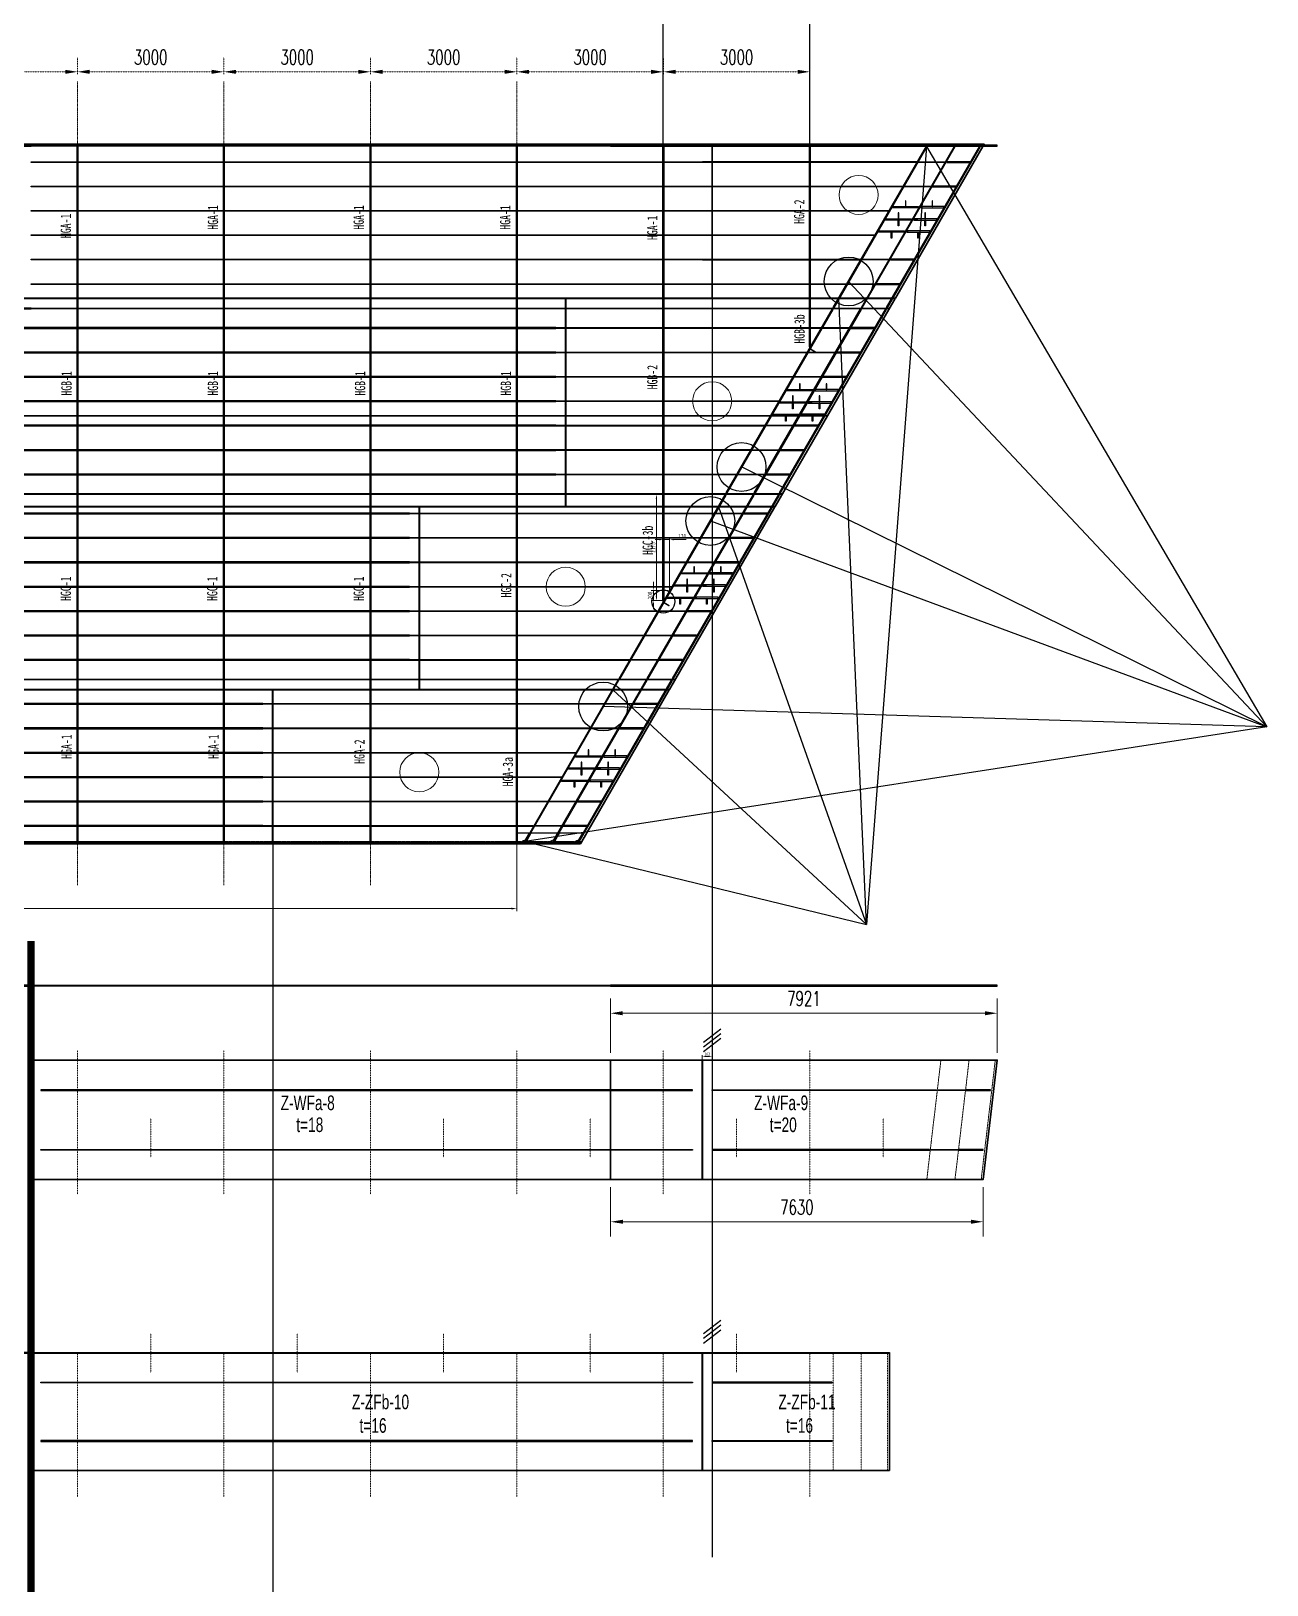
# Model space of a CAD drawing. Extents: x -158665 to 747974, y -1078007 to -307893.
# Drawn here: x 221433 to 246745, y -522337 to -490509 of the extents above; entities that cross this region are included whole.
import ezdxf
from ezdxf.enums import TextEntityAlignment as Align

# ---------------------------------------------------------------- set-up
doc = ezdxf.new("R2010")
doc.units = 0
doc.header["$LTSCALE"] = 0.02
doc.header["$MEASUREMENT"] = 0
doc.header["$PDMODE"] = 35
doc.header["$PDSIZE"] = 150
doc.linetypes.add('CENTER', pattern=[2, 1.25, -0.25, 0.25, -0.25])
doc.linetypes.add('PHANTOM', pattern=[63.5, 31.75, -6.35, 6.35, -6.35, 6.35, -6.35])
doc.layers.get('0').update_dxf_attribs({"linetype": 'CONTINUOUS'})
doc.layers.get('Defpoints').update_dxf_attribs({"linetype": 'CONTINUOUS'})
for name, color, linetype in [('1', 1, 'CONTINUOUS'), ('A3', 7, 'CONTINUOUS'), ('fuban', 1, 'CONTINUOUS'), ('ZG', 7, 'CONTINUOUS'), ('二次预拼节段线', 7, 'CONTINUOUS'), ('横隔板', 7, 'CONTINUOUS'), ('横隔板开孔', 7, 'CONTINUOUS'), ('腹板', 7, 'CONTINUOUS'), ('腹板划分线', 7, 'CONTINUOUS')]:
    doc.layers.add(name, color=color, linetype=linetype)
for name, color, linetype, lineweight in [('1图框轮廓', 7, 'CONTINUOUS', 35), ('2细线层', 41, 'CONTINUOUS', 15), ('3中心线层', 1, 'CENTER', 13)]:
    doc.layers.add(name, color=color, linetype=linetype, lineweight=lineweight)
doc.styles.add('BRG', font='fsdb_e.shx', dxfattribs={"width": 0.7, "bigfont": 'hztxt.shx'})
doc.styles.add('HC_GBDIM', font='romans', dxfattribs={"width": 0.667, "bigfont": 'gbcbig'})
doc.styles.add('仿宋', font='仿宋_GB2312_1.ttf', dxfattribs={"width": 0.7})
doc.dimstyles.new('HC_GBDIM-100', dxfattribs={"dimscale": 100, "dimtxt": 3, "dimasz": 2.5, "dimexe": 3, "dimexo": 1.5, "dimgap": 1.5, "dimtad": 1, "dimdec": 0, "dimzin": 0, "dimdsep": 46, "dimtxsty": 'HC_GBDIM', "dimcen": 2.5, "dimclrd": 130, "dimclre": 130, "dimclrt": 3, "dimadec": 0, "dimazin": 0, "dimtfac": 0.714286, "dimtdec": 0, "dimtmove": 0, "dimatfit": 3, "dimfxl": 1, "dimtzin": 0, "dimlwd": -1, "dimlwe": -1, "dimarcsym": 0})
doc.dimstyles.new('标准标注样式-45', dxfattribs={"dimscale": 45, "dimtxt": 2.7, "dimasz": 2.5, "dimexe": 1.25, "dimexo": 0.625, "dimtad": 1, "dimdec": 0, "dimdsep": 46, "dimtxsty": '仿宋', "dimcen": 2.5, "dimclrd": 3, "dimclre": 3, "dimclrt": 4, "dimazin": 0, "dimtfac": 1, "dimtdec": 0, "dimtmove": 0, "dimatfit": 3, "dimfxl": 1.25, "dimlwd": 13, "dimlwe": 13, "dimarcsym": 0})
doc.dimstyles.new('样式-25', dxfattribs={"dimscale": 25, "dimtxt": 2.7, "dimasz": 2.5, "dimexe": 1.25, "dimexo": 0.625, "dimtad": 1, "dimdec": 0, "dimdsep": 46, "dimtxsty": '仿宋', "dimcen": 2.5, "dimclrd": 3, "dimclre": 3, "dimclrt": 4, "dimazin": 0, "dimtfac": 1, "dimtdec": 0, "dimtmove": 0, "dimatfit": 3, "dimfxl": 1.25, "dimlwd": 13, "dimlwe": 13, "dimarcsym": 0})
doc.dimstyles.new('样式-35', dxfattribs={"dimscale": 35, "dimtxt": 2.7, "dimasz": 2.5, "dimexe": 1.25, "dimexo": 0.625, "dimtad": 1, "dimdec": 0, "dimdsep": 46, "dimtxsty": '仿宋', "dimcen": 2.5, "dimclrd": 3, "dimclre": 3, "dimclrt": 4, "dimazin": 0, "dimtfac": 1, "dimtdec": 0, "dimtmove": 0, "dimatfit": 3, "dimfxl": 1.25, "dimlwd": 13, "dimlwe": 13, "dimarcsym": 0})

# ---------------------------------------------------------------- blocks, each defined once
blk = doc.blocks.new('*D169')
at = {"layer": '3中心线层', "color": 130, "linetype": 'CENTER'}
for p, q in [((219383, -491389), (219383, -491043)), ((222383, -491389), (222383, -491043)), ((219633, -491343), (222133, -491343))]:
    blk.add_line(p, q, dxfattribs=at)
for points in [[(219633, -491302), (219633, -491385), (219383, -491343)], [(222133, -491302), (222133, -491385), (222383, -491343)]]:
    blk.add_solid(points, dxfattribs=at)
at = {"layer": 'Defpoints', "color": 0, "linetype": 'CENTER'}
for p in [(222383, -491343), (219383, -491539), (222383, -491539)]:
    blk.add_point(p, dxfattribs=at)
at = {"layer": '3中心线层', "color": 3, "linetype": 'CENTER', "insert": (220883, -491043), "char_height": 300, "attachment_point": 5, "style": 'HC_GBDIM'}
blk.add_mtext('3000', dxfattribs=at)
blk = doc.blocks.new('*D170')
at = {"layer": '3中心线层', "color": 130, "linetype": 'CENTER'}
for p, q in [((222383, -491389), (222383, -491043)), ((225383, -491389), (225383, -491043)), ((222633, -491343), (225133, -491343))]:
    blk.add_line(p, q, dxfattribs=at)
for points in [[(222633, -491302), (222633, -491385), (222383, -491343)], [(225133, -491302), (225133, -491385), (225383, -491343)]]:
    blk.add_solid(points, dxfattribs=at)
at = {"layer": 'Defpoints', "color": 0, "linetype": 'CENTER'}
for p in [(225383, -491343), (222383, -491539), (225383, -491539)]:
    blk.add_point(p, dxfattribs=at)
at = {"layer": '3中心线层', "color": 3, "linetype": 'CENTER', "insert": (223883, -491043), "char_height": 300, "attachment_point": 5, "style": 'HC_GBDIM'}
blk.add_mtext('3000', dxfattribs=at)
blk = doc.blocks.new('*D171')
at = {"layer": '3中心线层', "color": 130, "linetype": 'CENTER'}
for p, q in [((225383, -491389), (225383, -491043)), ((228383, -491389), (228383, -491043)), ((225633, -491343), (228133, -491343))]:
    blk.add_line(p, q, dxfattribs=at)
for points in [[(225633, -491302), (225633, -491385), (225383, -491343)], [(228133, -491302), (228133, -491385), (228383, -491343)]]:
    blk.add_solid(points, dxfattribs=at)
at = {"layer": 'Defpoints', "color": 0, "linetype": 'CENTER'}
for p in [(228383, -491343), (225383, -491539), (228383, -491539)]:
    blk.add_point(p, dxfattribs=at)
at = {"layer": '3中心线层', "color": 3, "linetype": 'CENTER', "insert": (226883, -491043), "char_height": 300, "attachment_point": 5, "style": 'HC_GBDIM'}
blk.add_mtext('3000', dxfattribs=at)
blk = doc.blocks.new('*D172')
at = {"layer": '3中心线层', "color": 130, "linetype": 'CENTER'}
for p, q in [((228383, -491389), (228383, -491043)), ((231383, -491389), (231383, -491043)), ((228633, -491343), (231133, -491343))]:
    blk.add_line(p, q, dxfattribs=at)
for points in [[(228633, -491302), (228633, -491385), (228383, -491343)], [(231133, -491302), (231133, -491385), (231383, -491343)]]:
    blk.add_solid(points, dxfattribs=at)
at = {"layer": 'Defpoints', "color": 0, "linetype": 'CENTER'}
for p in [(231383, -491343), (228383, -491539), (231383, -491539)]:
    blk.add_point(p, dxfattribs=at)
at = {"layer": '3中心线层', "color": 3, "linetype": 'CENTER', "insert": (229883, -491043), "char_height": 300, "attachment_point": 5, "style": 'HC_GBDIM'}
blk.add_mtext('3000', dxfattribs=at)
blk = doc.blocks.new('*D173')
at = {"layer": '3中心线层', "color": 130, "linetype": 'CENTER'}
for p, q in [((231383, -491389), (231383, -491043)), ((234383, -491389), (234383, -491043)), ((231633, -491343), (234133, -491343))]:
    blk.add_line(p, q, dxfattribs=at)
for points in [[(231633, -491302), (231633, -491385), (231383, -491343)], [(234133, -491302), (234133, -491385), (234383, -491343)]]:
    blk.add_solid(points, dxfattribs=at)
at = {"layer": 'Defpoints', "color": 0, "linetype": 'CENTER'}
for p in [(234383, -491343), (231383, -491539), (234383, -491539)]:
    blk.add_point(p, dxfattribs=at)
at = {"layer": '3中心线层', "color": 3, "linetype": 'CENTER', "insert": (232883, -491043), "char_height": 300, "attachment_point": 5, "style": 'HC_GBDIM'}
blk.add_mtext('3000', dxfattribs=at)
blk = doc.blocks.new('*D174')
at = {"layer": '3中心线层', "color": 130, "linetype": 'CENTER'}
for p, q in [((234383, -491389), (234383, -491043)), ((237383, -491389), (237383, -491043)), ((234633, -491343), (237133, -491343))]:
    blk.add_line(p, q, dxfattribs=at)
for points in [[(234633, -491302), (234633, -491385), (234383, -491343)], [(237133, -491302), (237133, -491385), (237383, -491343)]]:
    blk.add_solid(points, dxfattribs=at)
at = {"layer": 'Defpoints', "color": 0, "linetype": 'CENTER'}
for p in [(237383, -491343), (234383, -491539), (237383, -491539)]:
    blk.add_point(p, dxfattribs=at)
at = {"layer": '3中心线层', "color": 3, "linetype": 'CENTER', "insert": (235883, -491043), "char_height": 300, "attachment_point": 5, "style": 'HC_GBDIM'}
blk.add_mtext('3000', dxfattribs=at)
blk = doc.blocks.new('*D103')
at = {"layer": '2细线层', "color": 130}
for p, q in [((233301, -511438), (233301, -510327)), ((241222, -511438), (241222, -510327)), ((233551, -510627), (240972, -510627))]:
    blk.add_line(p, q, dxfattribs=at)
for points in [[(233551, -510585), (233551, -510668), (233301, -510627)], [(240972, -510585), (240972, -510668), (241222, -510627)]]:
    blk.add_solid(points, dxfattribs=at)
at = {"layer": 'Defpoints', "color": 0}
for p in [(241222, -510627), (233301, -511588), (241222, -511588)]:
    blk.add_point(p, dxfattribs=at)
at = {"layer": '2细线层', "color": 3, "insert": (237262, -510327), "char_height": 300, "attachment_point": 5, "style": 'HC_GBDIM'}
blk.add_mtext('7921', dxfattribs=at)
blk = doc.blocks.new('*D112')
at = {"layer": '2细线层', "color": 130}
for p, q in [((233304, -514186), (233304, -515198)), ((240934, -514186), (240934, -515198)), ((240684, -514898), (233554, -514898))]:
    blk.add_line(p, q, dxfattribs=at)
for points in [[(233554, -514856), (233554, -514939), (233304, -514898)], [(240684, -514856), (240684, -514939), (240934, -514898)]]:
    blk.add_solid(points, dxfattribs=at)
at = {"layer": 'Defpoints', "color": 0}
for p in [(233304, -514036), (240934, -514036), (233304, -514898)]:
    blk.add_point(p, dxfattribs=at)
at = {"layer": '2细线层', "color": 3, "insert": (237119, -514598), "char_height": 300, "attachment_point": 5, "style": 'HC_GBDIM'}
blk.add_mtext('7630', dxfattribs=at)
blk = doc.blocks.new('*D70')
at = {"color": 3, "lineweight": 13, "ltscale": 3}
for p, q in [((231383, -507174), (231383, -508539)), ((141383, -507872), (141383, -508539))]:
    blk.add_line(p, q, dxfattribs=at)
at = {"color": 3, "linetype": 'ByBlock', "lineweight": 13, "ltscale": 3}
blk.add_line((141495, -508483), (231270, -508483), dxfattribs=at)
at = {"color": 3, "ltscale": 3}
for points in [[(141495, -508464), (141495, -508501), (141383, -508483)], [(231270, -508464), (231270, -508501), (231383, -508483)]]:
    blk.add_solid(points, dxfattribs=at)
at = {"layer": 'Defpoints', "color": 0, "ltscale": 3}
for p in [(231383, -507146), (141383, -507844), (231383, -508483)]:
    blk.add_point(p, dxfattribs=at)
at = {"color": 4, "ltscale": 3, "insert": (186383, -508394), "char_height": 121.5, "attachment_point": 5, "style": '仿宋'}
blk.add_mtext('90000', dxfattribs=at)
blk = doc.blocks.new('*D86')
at = {"color": 3, "lineweight": 13, "ltscale": 3}
for p, q in [((234368, -499999), (234198, -499999)), ((234368, -502173), (234198, -502173))]:
    blk.add_line(p, q, dxfattribs=at)
at = {"color": 3, "linetype": 'ByBlock', "lineweight": 13, "ltscale": 3}
blk.add_line((234242, -500086), (234242, -502086), dxfattribs=at)
at = {"color": 3, "ltscale": 3}
for points in [[(234227, -500086), (234256, -500086), (234242, -499999)], [(234227, -502086), (234256, -502086), (234242, -502173)]]:
    blk.add_solid(points, dxfattribs=at)
at = {"layer": 'Defpoints', "color": 0, "ltscale": 3}
for p in [(234390, -499999), (234242, -502173), (234390, -502173)]:
    blk.add_point(p, dxfattribs=at)
at = {"color": 4, "ltscale": 3, "insert": (234173, -501086), "char_height": 94.5, "attachment_point": 5, "rotation": 90, "style": '仿宋'}
blk.add_mtext('2175', dxfattribs=at)
blk = doc.blocks.new('*D87')
at = {"color": 3, "linetype": 'ByBlock', "lineweight": 13, "ltscale": 3}
for p, q in [((234302, -500925), (234215, -500925)), ((234390, -500925), (234510, -500925)), ((234597, -500925), (234851, -500925))]:
    blk.add_line(p, q, dxfattribs=at)
at = {"color": 3, "lineweight": 13, "ltscale": 3}
for p, q in [((234390, -501986), (234390, -500881)), ((234510, -501986), (234510, -500881))]:
    blk.add_line(p, q, dxfattribs=at)
at = {"color": 3, "ltscale": 3}
for points in [[(234302, -500911), (234302, -500940), (234390, -500925)], [(234597, -500911), (234597, -500940), (234510, -500925)]]:
    blk.add_solid(points, dxfattribs=at)
at = {"layer": 'Defpoints', "color": 0, "ltscale": 3}
for p in [(234510, -500925), (234390, -502008), (234510, -502008)]:
    blk.add_point(p, dxfattribs=at)
at = {"color": 4, "ltscale": 3, "insert": (234768, -500856), "char_height": 94.5, "attachment_point": 5, "style": '仿宋'}
blk.add_mtext('120', dxfattribs=at)
blk = doc.blocks.new('*D88')
at = {"color": 3, "linetype": 'ByBlock', "lineweight": 13, "ltscale": 3}
for p, q in [((234180, -501878), (234180, -501791)), ((234180, -502173), (234180, -501966)), ((234180, -502261), (234180, -502348))]:
    blk.add_line(p, q, dxfattribs=at)
at = {"color": 3, "lineweight": 13, "ltscale": 3}
for p, q in [((234488, -501966), (234136, -501966)), ((234368, -502173), (234136, -502173))]:
    blk.add_line(p, q, dxfattribs=at)
at = {"color": 3, "ltscale": 3}
for points in [[(234166, -501878), (234195, -501878), (234180, -501966)], [(234166, -502261), (234195, -502261), (234180, -502173)]]:
    blk.add_solid(points, dxfattribs=at)
at = {"layer": 'Defpoints', "color": 0, "ltscale": 3}
for p in [(234180, -501966), (234390, -502173), (234510, -501966)]:
    blk.add_point(p, dxfattribs=at)
at = {"color": 4, "ltscale": 3, "insert": (234111, -502069), "char_height": 94.5, "attachment_point": 5, "rotation": 90, "style": '仿宋'}
blk.add_mtext('208', dxfattribs=at)
blk = doc.blocks.new('*D197')
at = {"color": 3, "lineweight": 13, "ltscale": 3}
for p, q in [((235180, -511572), (235180, -511483)), ((235383, -511543), (235383, -511483))]:
    blk.add_line(p, q, dxfattribs=at)
at = {"color": 3, "linetype": 'ByBlock', "lineweight": 13, "ltscale": 3}
blk.add_line((235243, -511514), (235321, -511514), dxfattribs=at)
at = {"color": 3, "ltscale": 3}
for points in [[(235243, -511504), (235243, -511525), (235180, -511514)], [(235321, -511504), (235321, -511525), (235383, -511514)]]:
    blk.add_solid(points, dxfattribs=at)
at = {"layer": 'Defpoints', "color": 0, "ltscale": 3}
for p in [(235180, -511588), (235383, -511514), (235383, -511558)]:
    blk.add_point(p, dxfattribs=at)
at = {"color": 4, "ltscale": 3, "insert": (235282, -511465), "char_height": 67.5, "attachment_point": 5, "style": '仿宋'}
blk.add_mtext('203', dxfattribs=at)

msp = doc.modelspace()

# ---------------------------------------------------------------- linework, layer by layer
at = {"color": 7, "ltscale": 3}
for p, q in [((237382.8, -497015.4), (237382.8, -471108.3)), ((234382.8, -502211.5), (234382.8, -476619.8)), ((239569.4, -494115.7), (239643, -494115.7)), ((239427.3, -494365.7), (239597.3, -494365.7)), ((239323.1, -494615.7), (239395.9, -494615.7)), ((237394.1, -497021.9), (237382.8, -497015.4)), ((237404.3, -497865.7), (237477.9, -497865.7)), ((237158, -498365.7), (237230.9, -498365.7)), ((237262.2, -498115.7), (237432.3, -498115.7)), ((235097.1, -501865.8), (235267.2, -501865.8)), ((235239.2, -501615.8), (235312.8, -501615.8)), ((234394.1, -502218), (234382.8, -502211.5)), ((234992.9, -502115.8), (235065.7, -502115.8)), ((233074.1, -505365.8), (233147.7, -505365.8)), ((232932, -505615.8), (233102.1, -505615.8)), ((232827.8, -505865.8), (232900.7, -505865.8))]:
    msp.add_line(p, q, dxfattribs=at)
at = {"color": 7, "linetype": 'PHANTOM', "ltscale": 10}
for p, q in [((240933.3, -492865.7), (150963.1, -492865.7)), ((239013.6, -496190.7), (147916.9, -496190.7)), ((236819.7, -499990.7), (144435.5, -499990.7)), ((234625.8, -503790.7), (140954.1, -503790.7)), ((232706.1, -507115.7), (137907.9, -507115.7))]:
    msp.add_line(p, q, dxfattribs=at)
at = {"color": 1, "ltscale": 3}
for p, q in [((237966.9, -495977.7), (237996.9, -495977.7)), ((237966.9, -495980.7), (237996.9, -495980.7)), ((235498.2, -500250.7), (235528.2, -500250.7)), ((235498.2, -500253.7), (235528.2, -500253.7)), ((233333.1, -504000.7), (233380.7, -504000.7)), ((233333.1, -504003.7), (233380.7, -504003.7))]:
    msp.add_line(p, q, dxfattribs=at)
for points in [[(237495, -497087.1), (237391.1, -497027.1), (237397.1, -497016.7), (237501, -497076.7)], [(234495, -502283.2), (234391.1, -502223.2), (234397.1, -502212.8), (234501, -502272.8)]]:
    msp.add_lwpolyline(points, close=True, dxfattribs=at)
at = {"color": 7, "ltscale": 3}
for points in [[(231640.3, -506935.7), (231389.8, -506935.7), (231389.8, -507115.7), (231501.4, -507115.7, -0.5773503), (231553.9, -507085.4)], [(232217.7, -506935.7), (231670.3, -506935.7), (231583.9, -507085.4, -0.2679492), (231601.4, -507115.7), (232078.7, -507115.7, -0.5773503), (232131.2, -507085.4)], [(232733.8, -506935.7), (232247.7, -506935.7), (232161.3, -507085.4, -0.2679492), (232178.8, -507115.7), (232594.9, -507115.7, -0.5773503), (232647.4, -507085.4)]]:
    msp.add_lwpolyline(points, format="xyb", close=True, dxfattribs=at)
at = {"color": 1, "ltscale": 3}
for centre in [(238178.4, -495637.4), (235984.3, -499437.7), (235345.7, -500543.7), (233151.7, -504344)]:
    msp.add_circle(centre, 500, dxfattribs=at)
at = {"color": 7, "ltscale": 3}
msp.add_circle((234382.8, -502194.5), 235.6, dxfattribs=at)
at = {"layer": '1', "color": 4}
for points in [[(221433.1, -493197.7), (221433.1, -493183.7), (235183.1, -493183.7), (235183.1, -493197.7)], [(240149.3, -493183.7), (240149.3, -493197.7), (239610, -493197.7), (239610, -493183.7)], [(240187.3, -493183.7), (240187.3, -493197.7), (240665.3, -493197.7), (240665.3, -493183.7)], [(221433.1, -493697.7), (221433.1, -493683.7), (235183.1, -493683.7), (235183.1, -493697.7)], [(239860.6, -493683.7), (239860.6, -493697.7), (239321.4, -493697.7), (239321.4, -493683.7)], [(239898.6, -493683.7), (239898.6, -493697.7), (240376.7, -493697.7), (240376.7, -493683.7)], [(221433.1, -494197.7), (221433.1, -494183.7), (235183.1, -494183.7), (235183.1, -494197.7)], [(221433.1, -494697.7), (221433.1, -494683.7), (235183.1, -494683.7), (235183.1, -494697.7)], [(221433.1, -495197.7), (221433.1, -495183.7), (235183.1, -495183.7), (235183.1, -495197.7)], [(238994.6, -495183.7), (238994.6, -495197.7), (238455.3, -495197.7), (238455.3, -495183.7)], [(239032.6, -495183.7), (239032.6, -495197.7), (239510.6, -495197.7), (239510.6, -495183.7)], [(221433.1, -495697.7), (221433.1, -495683.7), (235183.1, -495683.7), (235183.1, -495697.7)], [(238705.9, -495683.7), (238705.9, -495697.7), (238166.7, -495697.7), (238166.7, -495683.7)], [(238743.9, -495683.7), (238743.9, -495697.7), (239222, -495697.7), (239222, -495683.7)], [(232183.1, -496597.7), (232183.1, -496583.7), (218433.1, -496583.7), (218433.1, -496597.7)], [(238186.3, -496583.7), (238186.3, -496597.7), (237647.1, -496597.7), (237647.1, -496583.7)], [(238224.3, -496583.7), (238224.3, -496597.7), (238702.3, -496597.7), (238702.3, -496583.7)], [(232183.1, -497097.7), (232183.1, -497083.7), (218433.1, -497083.7), (218433.1, -497097.7)], [(237897.6, -497083.7), (237897.6, -497097.7), (237358.4, -497097.7), (237358.4, -497083.7)], [(237935.6, -497083.7), (237935.6, -497097.7), (238413.7, -497097.7), (238413.7, -497083.7)], [(232183.1, -497597.7), (232183.1, -497583.7), (218433.1, -497583.7), (218433.1, -497597.7)], [(237609, -497583.7), (237609, -497597.7), (237069.7, -497597.7), (237069.7, -497583.7)], [(237646.9, -497583.7), (237646.9, -497597.7), (238125, -497597.7), (238125, -497583.7)], [(232183.1, -498097.7), (232183.1, -498083.7), (218433.1, -498083.7), (218433.1, -498097.7)], [(232183.1, -498597.7), (232183.1, -498583.7), (218433.1, -498583.7), (218433.1, -498597.7)], [(237031.6, -498583.7), (237031.6, -498597.7), (236492.4, -498597.7), (236492.4, -498583.7)], [(237069.6, -498583.7), (237069.6, -498597.7), (237547.6, -498597.7), (237547.6, -498583.7)], [(232183.1, -499097.7), (232183.1, -499083.7), (218433.1, -499083.7), (218433.1, -499097.7)], [(236742.9, -499083.7), (236742.9, -499097.7), (236203.7, -499097.7), (236203.7, -499083.7)], [(236780.9, -499083.7), (236780.9, -499097.7), (237259, -499097.7), (237259, -499083.7)], [(232183.1, -499597.7), (232183.1, -499583.7), (218433.1, -499583.7), (218433.1, -499597.7)], [(236454.3, -499583.7), (236454.3, -499597.7), (235915, -499597.7), (235915, -499583.7)], [(236492.2, -499583.7), (236492.2, -499597.7), (236970.3, -499597.7), (236970.3, -499583.7)], [(229183.1, -500397.7), (229183.1, -500383.7), (215433.1, -500383.7), (215433.1, -500397.7)], [(235992.4, -500383.7), (235992.4, -500397.7), (235453.1, -500397.7), (235453.1, -500383.7)], [(236030.4, -500383.7), (236030.4, -500397.7), (236508.4, -500397.7), (236508.4, -500383.7)], [(229183.1, -500897.7), (229183.1, -500883.7), (215433.1, -500883.7), (215433.1, -500897.7)], [(235703.7, -500883.7), (235703.7, -500897.7), (235164.4, -500897.7), (235164.4, -500883.7)], [(235741.7, -500883.7), (235741.7, -500897.7), (236219.7, -500897.7), (236219.7, -500883.7)], [(229183.1, -501397.7), (229183.1, -501383.7), (215433.1, -501383.7), (215433.1, -501397.7)], [(235415, -501383.7), (235415, -501397.7), (234875.8, -501397.7), (234875.8, -501383.7)], [(235453, -501383.7), (235453, -501397.7), (235931.1, -501397.7), (235931.1, -501383.7)], [(229183.1, -501897.7), (229183.1, -501883.7), (215433.1, -501883.7), (215433.1, -501897.7)], [(229183.1, -502397.7), (229183.1, -502383.7), (215433.1, -502383.7), (215433.1, -502397.7)], [(234837.7, -502383.7), (234837.7, -502397.7), (234298.4, -502397.7), (234298.4, -502383.7)], [(234875.7, -502383.7), (234875.7, -502397.7), (235353.7, -502397.7), (235353.7, -502383.7)], [(229183.1, -502897.7), (229183.1, -502883.7), (215433.1, -502883.7), (215433.1, -502897.7)], [(234549, -502883.7), (234549, -502897.7), (234009.7, -502897.7), (234009.7, -502883.7)], [(234587, -502883.7), (234587, -502897.7), (235065, -502897.7), (235065, -502883.7)], [(229183.1, -503397.7), (229183.1, -503383.7), (215433.1, -503383.7), (215433.1, -503397.7)], [(234260.3, -503383.7), (234260.3, -503397.7), (233721.1, -503397.7), (233721.1, -503383.7)], [(234298.3, -503383.7), (234298.3, -503397.7), (234776.4, -503397.7), (234776.4, -503383.7)], [(226183.1, -504297.8), (226183.1, -504283.8), (212433.2, -504283.8), (212433.2, -504297.8)], [(233740.7, -504283.8), (233740.7, -504297.8), (233201.4, -504297.8), (233201.4, -504283.8)], [(233778.7, -504283.8), (233778.7, -504297.8), (234256.7, -504297.8), (234256.7, -504283.8)], [(226183, -504797.7), (226183, -504783.7), (212433.1, -504783.7), (212433.1, -504797.7)], [(233452, -504783.7), (233452, -504797.7), (232912.8, -504797.7), (232912.8, -504783.7)], [(233490, -504783.7), (233490, -504797.7), (233968.1, -504797.7), (233968.1, -504783.7)], [(226183, -505297.7), (226183, -505283.7), (212433.1, -505283.7), (212433.1, -505297.7)], [(226183, -505797.7), (226183, -505783.7), (212433.1, -505783.7), (212433.1, -505797.7)], [(226183, -506297.7), (226183, -506283.7), (212433.1, -506283.7), (212433.1, -506297.7)], [(232586, -506283.7), (232586, -506297.7), (232046.8, -506297.7), (232046.8, -506283.7)], [(232624, -506283.7), (232624, -506297.7), (233102, -506297.7), (233102, -506283.7)], [(226183, -506797.7), (226183, -506783.7), (212433.1, -506783.7), (212433.1, -506797.7)], [(232297.3, -506783.7), (232297.3, -506797.7), (231758.1, -506797.7), (231758.1, -506783.7)], [(232335.3, -506783.7), (232335.3, -506797.7), (232813.4, -506797.7), (232813.4, -506783.7)], [(234983.2, -518197.6), (221633.2, -518197.6), (221633.2, -518181.6), (234983.2, -518181.6)], [(235383.2, -518197.6), (237843.9, -518197.6), (237843.9, -518181.6), (235383.2, -518181.6)], [(234983.2, -519381.6), (221633.2, -519381.6), (221633.2, -519397.6), (234983.2, -519397.6)], [(235383.2, -519381.6), (237843.9, -519381.6), (237843.9, -519397.6), (235383.2, -519397.6)]]:
    msp.add_lwpolyline(points, close=True, dxfattribs=at)
for points in [[(234983.1, -512192.4), (221633.2, -512192.4), (221633.2, -512208.4), (234983.1, -512208.4), (234983.1, -512192.4)], [(235383.1, -512192.4), (239979.3, -512192.4), (239979.3, -512208.4), (235383.1, -512208.4), (235383.1, -512192.4)], [(234983.1, -513434.2), (221633.2, -513434.2), (221633.2, -513418.2), (234983.1, -513418.2), (234983.1, -513434.2)], [(235383.1, -513434.2), (239834.7, -513434.2), (239834.7, -513418.2), (235383.1, -513418.2), (235383.1, -513434.2)]]:
    msp.add_lwpolyline(points, dxfattribs=at)
at = {"layer": '1', "color": 1}
for points in [[(240556.6, -512208.4), (240011.2, -512208.4), (240011.2, -512192.4), (240556.6, -512192.4), (240556.6, -512208.4)], [(240588.5, -512208.4), (241080.7, -512208.4), (241080.7, -512192.4), (240588.5, -512192.4), (240588.5, -512208.4)], [(240412.1, -513434.2), (239866.6, -513434.2), (239866.6, -513418.2), (240412.1, -513418.2), (240412.1, -513434.2)], [(240444, -513434.2), (240936.2, -513434.2), (240936.2, -513418.2), (240444, -513418.2), (240444, -513434.2)]]:
    msp.add_lwpolyline(points, dxfattribs=at)
at = {"layer": '1图框轮廓', "color": 1}
for points in [[(235380.1, -492825.7), (221236.1, -492825.7), (221236.1, -495977.7), (235380.1, -495977.7)], [(218236.1, -495983.7), (232380.1, -495983.7), (232380.1, -498390.7), (218236.1, -498390.7)], [(218236.1, -498390.7), (232380.1, -498390.7), (232380.1, -500247.7), (218236.1, -500247.7)], [(215236.1, -503997.7), (229380.1, -503997.7), (229380.1, -500253.7), (215236.1, -500253.7)], [(226380.1, -504003.7), (212236.1, -504003.7), (212236.1, -507155.7), (226380.1, -507155.7)], [(221436.2, -511587.6), (233300.9, -511587.6), (233300.9, -514035.6), (221436.2, -514035.6)]]:
    msp.add_lwpolyline(points, close=True, dxfattribs=at)
at = {"layer": '1图框轮廓', "color": 6}
for points in [[(239136.6, -495977.7), (235386.1, -495977.7), (235386.1, -492825.7), (240956.4, -492825.7)], [(239133.2, -495983.7), (232386.1, -495983.7), (232386.1, -498390.7), (237743.5, -498390.7)], [(232386.1, -500247.7), (236671.3, -500247.7), (237743.5, -498390.7), (232386.1, -498390.7)], [(234506.3, -503997.7), (229386.1, -503997.7), (229386.1, -500253.7), (236667.9, -500253.7)], [(226386.1, -507155.7), (232683, -507155.7), (234502.8, -504003.7), (226386.1, -504003.7)]]:
    msp.add_lwpolyline(points, close=True, dxfattribs=at)
at = {"layer": '1图框轮廓', "color": 183}
for points in [[(233300.9, -511587.6), (235180.1, -511587.6), (235180.1, -514035.6), (233300.9, -514035.6)], [(235186.1, -514035.6), (240933.5, -514035.6), (241222.2, -511587.6), (235186.1, -511587.6)]]:
    msp.add_lwpolyline(points, close=True, dxfattribs=at)
at = {"layer": '1图框轮廓', "color": 3}
for points in [[(221436.2, -519989.7), (235180.2, -519989.7), (235180.2, -517589.7), (221436.2, -517589.7)], [(235186.2, -517589.7), (239013.6, -517589.7), (239013.6, -519989.7), (235186.2, -519989.7)]]:
    msp.add_lwpolyline(points, close=True, dxfattribs=at)
at = {"layer": '2细线层', "color": 8}
for points in [[(239571.4, -493182.7), (239571.4, -493198.7), (235183.1, -493198.7), (235183.1, -493182.7)], [(239282.7, -493682.7), (239282.7, -493698.7), (235183.1, -493698.7), (235183.1, -493682.7)], [(238994, -494182.7), (238994, -494198.7), (235183.1, -494198.7), (235183.1, -494182.7)], [(238705.3, -494682.7), (238705.3, -494698.7), (235183.1, -494698.7), (235183.1, -494682.7)], [(238416.7, -495182.7), (238416.7, -495198.7), (235183.1, -495198.7), (235183.1, -495182.7)], [(238128, -495682.7), (238128, -495698.7), (235183.1, -495698.7), (235183.1, -495682.7)], [(237608.4, -496582.7), (237608.4, -496598.7), (232183.1, -496598.7), (232183.1, -496582.7)], [(237319.7, -497082.7), (237319.7, -497098.7), (232183.1, -497098.7), (232183.1, -497082.7)], [(237031, -497582.7), (237031, -497598.7), (232183.1, -497598.7), (232183.1, -497582.7)], [(236742.3, -498082.7), (236742.3, -498098.7), (232183.1, -498098.7), (232183.1, -498082.7)], [(236453.7, -498582.7), (236453.7, -498598.7), (232183.1, -498598.7), (232183.1, -498582.7)], [(236165, -499082.7), (236165, -499098.7), (232183.1, -499098.7), (232183.1, -499082.7)], [(235876.3, -499582.7), (235876.3, -499598.7), (232183.1, -499598.7), (232183.1, -499582.7)], [(235414.4, -500382.7), (235414.4, -500398.7), (229183.1, -500398.7), (229183.1, -500382.7)], [(235125.8, -500882.7), (235125.8, -500898.7), (229183.1, -500898.7), (229183.1, -500882.7)], [(234837.1, -501382.7), (234837.1, -501398.7), (229183.1, -501398.7), (229183.1, -501382.7)], [(234548.4, -501882.7), (234548.4, -501898.7), (229183.1, -501898.7), (229183.1, -501882.7)], [(234259.7, -502382.7), (234259.7, -502398.7), (229183.1, -502398.7), (229183.1, -502382.7)], [(233971.1, -502882.7), (233971.1, -502898.7), (229183.1, -502898.7), (229183.1, -502882.7)], [(233682.4, -503382.7), (233682.4, -503398.7), (229183.1, -503398.7), (229183.1, -503382.7)], [(233162.7, -504282.8), (233162.7, -504298.8), (226183.1, -504298.8), (226183.1, -504282.8)], [(232874.1, -504782.7), (232874.1, -504798.7), (226183.1, -504798.7), (226183.1, -504782.7)], [(232585.4, -505282.7), (232585.4, -505298.7), (226183.1, -505298.7), (226183.1, -505282.7)], [(232296.8, -505782.7), (232296.8, -505798.7), (226183.1, -505798.7), (226183.1, -505782.7)], [(232008.1, -506282.7), (232008.1, -506298.7), (226183.1, -506298.7), (226183.1, -506282.7)], [(231719.4, -506782.7), (231719.4, -506798.7), (226183.1, -506798.7), (226183.1, -506782.7)]]:
    msp.add_lwpolyline(points, close=True, dxfattribs=at)
at = {"layer": '2细线层', "color": 2}
for centre in [(238382.8, -493865.7), (235382.8, -498090.7), (232382.8, -501890.7), (229382.8, -505690.7)]:
    msp.add_circle(centre, 400, dxfattribs=at)
at = {"layer": '3中心线层', "color": 8, "linetype": 'CENTER', "ltscale": 10}
for p, q in [((231382.8, -507155.7), (231382.8, -491539.4)), ((234382.8, -502211.5), (234382.8, -491539.4)), ((237382.8, -497015.4), (237382.8, -491539.4))]:
    msp.add_line(p, q, dxfattribs=at)
at = {"layer": '3中心线层', "color": 7, "linetype": 'CENTER'}
for p, q in [((239778.8, -514035.6), (240067.5, -511587.6)), ((240356.2, -514035.6), (240644.9, -511587.6)), ((240893.2, -514035.6), (241181.9, -511587.6))]:
    msp.add_line(p, q, dxfattribs=at)
at = {"layer": '3中心线层', "color": 8, "linetype": 'CENTER', "ltscale": 10}
for points in [[(222382.8, -491539.4), (222382.8, -508000.7)], [(225382.8, -491539.4), (225382.8, -508000.7)], [(228382.8, -491539.4), (228382.8, -508000.7)]]:
    msp.add_lwpolyline(points, dxfattribs=at)
at = {"layer": '3中心线层', "color": 1, "linetype": 'CENTER', "ltscale": 10}
for points in [[(231528.3, -507155.7), (239801.7, -492825.7)], [(232105.6, -507155.7), (240379.1, -492825.7)], [(232621.8, -507155.7), (240899, -492819.2)]]:
    msp.add_lwpolyline(points, dxfattribs=at)
at = {"layer": '3中心线层', "color": 7, "linetype": 'ByBlock', "ltscale": 10}
for points in [[(237878.6, -496182.7), (237856.1, -496169.7), (239763.6, -492865.7), (239786.1, -492878.7), (237878.6, -496182.7)], [(238455.9, -496182.7), (238433.4, -496169.7), (240341, -492865.7), (240363.5, -492878.7), (238455.9, -496182.7)], [(238972.1, -496182.7), (238949.6, -496169.7), (240857.1, -492865.7), (240879.6, -492878.7), (238972.1, -496182.7)], [(235684.6, -499982.7), (235662.1, -499969.7), (237839.3, -496198.7), (237861.8, -496211.7), (235684.6, -499982.7)], [(236262, -499982.7), (236239.5, -499969.7), (238416.7, -496198.7), (238439.2, -496211.7), (236262, -499982.7)], [(236778.1, -499982.7), (236755.6, -499969.7), (238932.8, -496198.7), (238955.3, -496211.7), (236778.1, -499982.7)], [(233490.7, -503782.7), (233468.2, -503769.7), (235645.4, -499998.7), (235667.9, -500011.7), (233490.7, -503782.7)], [(234068.1, -503782.7), (234045.5, -503769.7), (236222.7, -499998.7), (236245.2, -500011.7), (234068.1, -503782.7)], [(234584.2, -503782.7), (234561.7, -503769.7), (236738.9, -499998.7), (236761.4, -500011.7), (234584.2, -503782.7)], [(231566.4, -507115.7), (231543.9, -507102.7), (233451.5, -503798.7), (233474, -503811.7), (231566.4, -507115.7)], [(232143.8, -507115.7), (232121.2, -507102.7), (234028.8, -503798.7), (234051.3, -503811.7), (232143.8, -507115.7)], [(232659.9, -507115.7), (232637.4, -507102.7), (234545, -503798.7), (234567.5, -503811.7), (232659.9, -507115.7)]]:
    msp.add_lwpolyline(points, dxfattribs=at)
at = {"layer": '3中心线层', "color": 181, "linetype": 'CENTER'}
for points in [[(222382.6, -511392.9), (222382.6, -514332.1)], [(225382.6, -511392.9), (225382.6, -514332.1)], [(228382.6, -511392.9), (228382.6, -514332.1)], [(231382.6, -511392.9), (231382.6, -514332.1)], [(234382.6, -511392.9), (234382.6, -514332.1)], [(237382.6, -511392.9), (237382.6, -514332.1)], [(223882.6, -512773.6), (223882.6, -513573.6)], [(229882.6, -512773.6), (229882.6, -513573.6)], [(232882.6, -512773.6), (232882.6, -513573.6)], [(235882.6, -512773.6), (235882.6, -513573.6)], [(238882.6, -512773.6), (238882.6, -513573.6)], [(223882.6, -517189.7), (223882.6, -517989.7)], [(226882.6, -517189.7), (226882.6, -517989.7)], [(229882.6, -517189.7), (229882.6, -517989.7)], [(232882.6, -517189.7), (232882.6, -517989.7)], [(235882.6, -517189.7), (235882.6, -517989.7)], [(222382.6, -517589.7), (222382.6, -520528.9)], [(225382.6, -517589.7), (225382.6, -520528.9)], [(228382.6, -517589.7), (228382.6, -520528.9)], [(231382.6, -517589.7), (231382.6, -520528.9)], [(234382.6, -517589.7), (234382.6, -520528.9)], [(237382.6, -517589.7), (237382.6, -520528.9)]]:
    msp.add_lwpolyline(points, dxfattribs=at)
at = {"layer": '3中心线层', "color": 7, "linetype": 'CENTER'}
for points in [[(237858.9, -517589.7), (237858.9, -519989.7)], [(238436.3, -517589.7), (238436.3, -519989.7)], [(238973.6, -517589.7), (238973.6, -519989.7)]]:
    msp.add_lwpolyline(points, dxfattribs=at)
at = {"layer": 'ZG', "color": 2, "ltscale": 3}
for points in [[(239611.8, -494128.7), (239079.6, -494128.7), (239079.6, -494102.7), (239611.8, -494102.7)], [(239195.3, -494232.7), (239195.3, -494352.7), (239207.3, -494352.7), (239207.3, -494232.7)], [(239339.7, -493982.7), (239339.7, -494102.7), (239351.7, -494102.7), (239351.7, -493982.7)], [(239656.8, -494128.7), (240127.9, -494128.7), (240127.9, -494102.7), (239656.8, -494102.7)], [(239742, -494232.7), (239742, -494352.7), (239754, -494352.7), (239754, -494232.7)], [(239886.4, -493982.7), (239886.4, -494102.7), (239898.4, -494102.7), (239898.4, -493982.7)], [(239323.1, -494628.7), (238790.9, -494628.7), (238790.9, -494602.7), (239323.1, -494602.7)], [(239467.4, -494378.7), (238935.2, -494378.7), (238935.2, -494352.7), (239467.4, -494352.7)], [(239195.3, -494498.7), (239195.3, -494378.7), (239207.3, -494378.7), (239207.3, -494498.7)], [(239368.1, -494628.7), (239839.3, -494628.7), (239839.3, -494602.7), (239368.1, -494602.7)], [(239512.5, -494378.7), (239983.6, -494378.7), (239983.6, -494352.7), (239512.5, -494352.7)], [(239742, -494498.7), (239742, -494378.7), (239754, -494378.7), (239754, -494498.7)], [(239051, -494748.7), (239051, -494628.7), (239063, -494628.7), (239063, -494748.7)], [(239597.7, -494748.7), (239597.7, -494628.7), (239609.7, -494628.7), (239609.7, -494748.7)], [(237174.6, -497732.7), (237174.6, -497852.7), (237186.6, -497852.7), (237186.6, -497732.7)], [(237721.3, -497732.7), (237721.3, -497852.7), (237733.3, -497852.7), (237733.3, -497732.7)], [(237302.4, -498128.7), (236770.2, -498128.7), (236770.2, -498102.7), (237302.4, -498102.7)], [(237446.7, -497878.7), (236914.5, -497878.7), (236914.5, -497852.7), (237446.7, -497852.7)], [(237030.3, -497982.7), (237030.3, -498102.7), (237042.3, -498102.7), (237042.3, -497982.7)], [(237347.4, -498128.7), (237818.5, -498128.7), (237818.5, -498102.7), (237347.4, -498102.7)], [(237491.8, -497878.7), (237962.9, -497878.7), (237962.9, -497852.7), (237491.8, -497852.7)], [(237577, -497982.7), (237577, -498102.7), (237589, -498102.7), (237589, -497982.7)], [(237158, -498378.7), (236625.8, -498378.7), (236625.8, -498352.7), (237158, -498352.7)], [(236885.9, -498498.7), (236885.9, -498378.7), (236897.9, -498378.7), (236897.9, -498498.7)], [(237030.3, -498248.7), (237030.3, -498128.7), (237042.3, -498128.7), (237042.3, -498248.7)], [(237203.1, -498378.7), (237674.2, -498378.7), (237674.2, -498352.7), (237203.1, -498352.7)], [(237432.6, -498498.7), (237432.6, -498378.7), (237444.6, -498378.7), (237444.6, -498498.7)], [(237577, -498248.7), (237577, -498128.7), (237589, -498128.7), (237589, -498248.7)], [(235281.6, -501628.8), (234749.4, -501628.8), (234749.4, -501602.8), (235281.6, -501602.8)], [(235009.5, -501482.8), (235009.5, -501602.8), (235021.5, -501602.8), (235021.5, -501482.8)], [(235326.6, -501628.8), (235797.7, -501628.8), (235797.7, -501602.8), (235326.6, -501602.8)], [(235556.2, -501482.8), (235556.2, -501602.8), (235568.2, -501602.8), (235568.2, -501482.8)], [(235137.3, -501878.8), (234605, -501878.8), (234605, -501852.8), (235137.3, -501852.8)], [(234865.1, -501732.8), (234865.1, -501852.8), (234877.1, -501852.8), (234877.1, -501732.8)], [(234865.1, -501998.8), (234865.1, -501878.8), (234877.1, -501878.8), (234877.1, -501998.8)], [(235182.3, -501878.8), (235653.4, -501878.8), (235653.4, -501852.8), (235182.3, -501852.8)], [(235411.8, -501732.8), (235411.8, -501852.8), (235423.8, -501852.8), (235423.8, -501732.8)], [(235411.8, -501998.8), (235411.8, -501878.8), (235423.8, -501878.8), (235423.8, -501998.8)], [(234992.9, -502128.8), (234460.7, -502128.8), (234460.7, -502102.8), (234992.9, -502102.8)], [(234720.8, -502248.8), (234720.8, -502128.8), (234732.8, -502128.8), (234732.8, -502248.8)], [(235037.9, -502128.8), (235509.1, -502128.8), (235509.1, -502102.8), (235037.9, -502102.8)], [(235267.5, -502248.8), (235267.5, -502128.8), (235279.5, -502128.8), (235279.5, -502248.8)], [(233116.5, -505378.8), (232584.3, -505378.8), (232584.3, -505352.8), (233116.5, -505352.8)], [(232844.4, -505232.8), (232844.4, -505352.8), (232856.4, -505352.8), (232856.4, -505232.8)], [(233161.6, -505378.8), (233632.7, -505378.8), (233632.7, -505352.8), (233161.6, -505352.8)], [(233391.1, -505232.8), (233391.1, -505352.8), (233403.1, -505352.8), (233403.1, -505232.8)], [(232972.2, -505628.8), (232440, -505628.8), (232440, -505602.8), (232972.2, -505602.8)], [(232700.1, -505482.8), (232700.1, -505602.8), (232712.1, -505602.8), (232712.1, -505482.8)], [(232700.1, -505748.8), (232700.1, -505628.8), (232712.1, -505628.8), (232712.1, -505748.8)], [(233017.2, -505628.8), (233488.3, -505628.8), (233488.3, -505602.8), (233017.2, -505602.8)], [(233246.8, -505482.8), (233246.8, -505602.8), (233258.8, -505602.8), (233258.8, -505482.8)], [(233246.8, -505748.8), (233246.8, -505628.8), (233258.8, -505628.8), (233258.8, -505748.8)], [(232827.8, -505878.8), (232295.6, -505878.8), (232295.6, -505852.8), (232827.8, -505852.8)], [(232555.7, -505998.8), (232555.7, -505878.8), (232567.7, -505878.8), (232567.7, -505998.8)], [(232872.9, -505878.8), (233344, -505878.8), (233344, -505852.8), (232872.9, -505852.8)], [(233102.4, -505998.8), (233102.4, -505878.8), (233114.4, -505878.8), (233114.4, -505998.8)]]:
    msp.add_lwpolyline(points, close=True, dxfattribs=at)
at = {"layer": '二次预拼节段线', "color": 2, "ltscale": 3}
msp.add_line((235383.1, -492825.7), (235383.1, -521764.9), dxfattribs=at)
msp.add_lwpolyline([(226383.1, -504003.7), (226383.1, -532165), (226383.1, -547679.7)], dxfattribs=at)
at = {"layer": '二次预拼节段线', "color": 7, "ltscale": 3}
for points in [[(235561.3, -510952.5), (235204.8, -511225.6)], [(235561.3, -511047.5), (235204.8, -511320.6)], [(235561.3, -511146.4), (235204.8, -511419.6)], [(235561.3, -516921.7), (235204.8, -517194.8)], [(235561.3, -517016.7), (235204.8, -517289.8)], [(235561.3, -517115.7), (235204.8, -517388.8)]]:
    msp.add_lwpolyline(points, dxfattribs=at)
at = {"layer": '横隔板', "color": 31, "ltscale": 3}
for points in [[(222375.8, -492865.7), (222389.8, -492865.7), (222389.8, -496182.7), (222375.8, -496182.7)], [(225375.8, -492865.7), (225389.8, -492865.7), (225389.8, -496182.7), (225375.8, -496182.7)], [(228375.8, -492865.7), (228389.8, -492865.7), (228389.8, -496182.7), (228375.8, -496182.7)], [(231375.8, -492865.7), (231389.8, -492865.7), (231389.8, -496182.7), (231375.8, -496182.7)], [(234375.8, -492865.7), (234389.8, -492865.7), (234389.8, -496182.7), (234375.8, -496182.7)], [(237375.8, -492865.7), (237389.8, -492865.7), (237389.8, -496182.7), (237375.8, -496182.7)], [(222375.8, -503798.7), (222389.8, -503798.7), (222389.8, -507115.7), (222375.8, -507115.7)], [(225375.8, -503798.7), (225389.8, -503798.7), (225389.8, -507115.7), (225375.8, -507115.7)], [(228375.8, -503798.7), (228389.8, -503798.7), (228389.8, -507115.7), (228375.8, -507115.7)]]:
    msp.add_lwpolyline(points, close=True, dxfattribs=at)
at = {"layer": '横隔板', "color": 200, "ltscale": 3}
for points in [[(222375.8, -496198.7), (222389.8, -496198.7), (222389.8, -499982.7), (222375.8, -499982.7)], [(225375.8, -496198.7), (225389.8, -496198.7), (225389.8, -499982.7), (225375.8, -499982.7)], [(228375.8, -496198.7), (228389.8, -496198.7), (228389.8, -499982.7), (228375.8, -499982.7)], [(231375.8, -496198.7), (231389.8, -496198.7), (231389.8, -499982.7), (231375.8, -499982.7)], [(234375.8, -496198.7), (234389.8, -496198.7), (234389.8, -499982.7), (234375.8, -499982.7)], [(222375.8, -499998.7), (222389.8, -499998.7), (222389.8, -503782.7), (222375.8, -503782.7)], [(225375.8, -499998.7), (225389.8, -499998.7), (225389.8, -503782.7), (225375.8, -503782.7)], [(228375.8, -499998.7), (228389.8, -499998.7), (228389.8, -503782.7), (228375.8, -503782.7)], [(231375.8, -499998.7), (231389.8, -499998.7), (231389.8, -503782.7), (231375.8, -503782.7)]]:
    msp.add_lwpolyline(points, close=True, dxfattribs=at)
at = {"layer": '横隔板', "color": 100, "ltscale": 3}
for points in [[(237375.8, -496198.7), (237389.8, -496198.7), (237389.8, -496977.2), (237375.8, -496977.2)], [(234375.8, -499998.7), (234389.8, -499998.7), (234389.8, -502173.4), (234375.8, -502173.4)], [(231375.8, -503798.7), (231389.8, -503798.7), (231389.8, -507115.7), (231375.8, -507115.7)]]:
    msp.add_lwpolyline(points, close=True, dxfattribs=at)
at = {"layer": '横隔板开孔', "color": 2, "ltscale": 3}
for points in [[(239774.9, -492872.2), (246745.4, -504758.2), (231555.1, -507109.2)], [(238178.4, -495637.4), (246745.4, -504758.2), (235984.3, -499437.7)], [(235345.7, -500543.7), (246745.4, -504758.2), (233151.7, -504344)]]:
    msp.add_lwpolyline(points, dxfattribs=at)
at = {"layer": '横隔板开孔', "color": 1, "ltscale": 3}
for points in [[(239774.9, -492872.2), (238542.8, -508810.8)], [(235514.9, -500250.7), (238542.8, -508810.8), (237980.2, -495980.7)], [(231555.1, -507109.2), (238542.8, -508810.8), (233349.8, -504000.7)]]:
    msp.add_lwpolyline(points, dxfattribs=at)
at = {"layer": '腹板', "color": 1}
for points in [[(212448.9, -492865.7), (221433.2, -492865.7), (221433.2, -492847.7), (212448.9, -492847.7)], [(233300.9, -492865.7), (221433.2, -492865.7), (221433.2, -492847.7), (233300.9, -492847.7)], [(225183.2, -507115.7), (212433.2, -507115.7), (212433.2, -507133.7), (225183.2, -507133.7)], [(212448.9, -510071.6), (221433.2, -510071.6), (221433.2, -510053.6), (212448.9, -510053.6)], [(233300.9, -510071.6), (221433.2, -510071.6), (221433.2, -510053.6), (233300.9, -510053.6)]]:
    msp.add_lwpolyline(points, close=True, dxfattribs=at)
at = {"layer": '腹板', "color": 183}
for points in [[(233300.9, -492865.7), (241222.2, -492865.7), (241222.2, -492845.7), (233300.9, -492845.7)], [(225183.2, -507115.7), (232706.3, -507115.7), (232706.3, -507135.7), (225183.2, -507135.7)], [(233300.9, -510071.6), (241222.2, -510071.6), (241222.2, -510051.6), (233300.9, -510051.6)]]:
    msp.add_lwpolyline(points, close=True, dxfattribs=at)
at = {"layer": '腹板', "color": 3}
for points in [[(205333.2, -496198.7), (221433.2, -496198.7), (221433.2, -496182.7), (205333.2, -496182.7)], [(239013.6, -496198.7), (221433.2, -496198.7), (221433.2, -496182.7), (239013.6, -496182.7)], [(236819.6, -499998.7), (215433.2, -499998.7), (215433.2, -499982.7), (236819.6, -499982.7)], [(234625.8, -503798.7), (212433.2, -503798.7), (212433.2, -503782.7), (234625.8, -503782.7)], [(205333.2, -517589.7), (221433.2, -517589.7), (221433.2, -517573.7), (205333.2, -517573.7)], [(239013.6, -517589.7), (221433.2, -517589.7), (221433.2, -517573.7), (239013.6, -517573.7)]]:
    msp.add_lwpolyline(points, close=True, dxfattribs=at)
at = {"layer": '腹板划分线', "color": 4, "const_width": 150}
msp.add_lwpolyline([(212433.2, -546342.3), (212433.2, -530838.9), (215433.2, -530838.9), (215433.2, -523643.5), (221433.2, -523643.5), (221433.2, -509145.8)], dxfattribs=at)

# ---------------------------------------------------------------- texts
at = {"layer": 'A3', "color": 6, "linetype": 'Continuous', "style": '仿宋', "width": 0.7}
for s, p in [('HGA-1', (222248.8, -494498.9)), ('HGA-1', (225262.8, -494326.8)), ('HGA-1', (228248.8, -494326.8)), ('HGA-1', (231248.8, -494326.8)), ('HGA-2', (237269.8, -494208.3)), ('HGA-1', (234262.8, -494538.5)), ('HGA-1', (222262.8, -505165.5)), ('HGA-1', (225276.8, -505165.5)), ('HGA-2', (228262.8, -505268))]:
    msp.add_text(s, height=210, rotation=90, dxfattribs=at).set_placement(p, align=Align.CENTER)
at = {"layer": 'A3', "color": 100, "linetype": 'Continuous', "style": '仿宋', "width": 0.7}
msp.add_text('HGA-3a', height=210, rotation=90, dxfattribs=at).set_placement((231302.4, -505679.7), align=Align.CENTER)
at = {"layer": 'fuban', "color": 1, "style": 'BRG', "width": 0.7}
for s, p in [('Z-WFa-8', (226545.1, -512611.7)), ('t=18', (226864.4, -513061.1))]:
    msp.add_text(s, height=300, dxfattribs=at).set_placement(p)
at = {"layer": 'fuban', "color": 183, "style": 'BRG', "width": 0.7}
for s, p in [('Z-WFa-9', (236242.5, -512611.7)), ('t=20', (236561.9, -513061.1))]:
    msp.add_text(s, height=300, dxfattribs=at).set_placement(p)
at = {"layer": 'fuban', "color": 3, "style": 'BRG', "width": 0.7}
for s, p in [('Z-ZFb-10', (228005.4, -518738.4)), ('Z-ZFb-11', (236740.1, -518738.4)), ('t=16', (228160.2, -519220.4)), ('t=16', (236894.9, -519220.4))]:
    msp.add_text(s, height=300, dxfattribs=at).set_placement(p)
at = {"layer": '横隔板', "color": 100, "ltscale": 3, "style": '仿宋', "width": 0.7}
for s, p in [('HGB-3b', (237276.3, -496611)), ('HGC-3b', (234168.1, -500939))]:
    msp.add_text(s, height=210, rotation=90, dxfattribs=at).set_placement(p, align=Align.CENTER)
at = {"layer": '横隔板', "color": 200, "ltscale": 3, "style": '仿宋', "width": 0.7}
for s, p in [('HGB-2', (234262.8, -497597.9)), ('HGB-1', (222262.8, -497725.6)), ('HGB-1', (225262.8, -497725.6)), ('HGB-1', (228276.8, -497725.6)), ('HGB-1', (231262.8, -497725.6)), ('HGC-1', (222248.8, -501931.6)), ('HGC-1', (225248.8, -501931.6)), ('HGC-1', (228248.8, -501931.6)), ('HGC-2', (231268.6, -501860.3))]:
    msp.add_text(s, height=210, rotation=90, dxfattribs=at).set_placement(p, align=Align.CENTER)

# ---------------------------------------------------------------- dimensions: what is measured, and where the dimension line sits
at = {"color": 7, "ltscale": 3}
for base, p1, p2, picture, middle in [((234241.7, -502173.4), (234389.8, -499998.7), (234389.8, -502173.4), '*D86', (234172.5, -501086.1)), ((234180.2, -501965.6), (234389.8, -502173.4), (234509.8, -501965.6), '*D88', (234111.1, -502069.5))]:
    dim = msp.add_linear_dim(base=base, p1=p1, p2=p2, angle=90, dimstyle='样式-35', dxfattribs=at)
    dim.commit()
    dim.dimension.update_dxf_attribs({"geometry": picture, "text_midpoint": middle})
for base, p1, p2, dimstyle, picture, middle in [((234509.8, -500925.1), (234389.8, -502007.8), (234509.8, -502007.8), '样式-35', '*D87', (234768, -500856)), ((231382.8, -508482.5), (141382.8, -507844.2), (231382.8, -507146.1), '标准标注样式-45', '*D70', (186382.8, -508393.6)), ((235383.1, -511514.1), (235180.1, -511587.6), (235383.1, -511558.4), '样式-25', '*D197', (235281.6, -511464.8))]:
    dim = msp.add_linear_dim(base=base, p1=p1, p2=p2, dimstyle=dimstyle, dxfattribs=at)
    dim.commit()
    dim.dimension.update_dxf_attribs({"geometry": picture, "text_midpoint": middle})
at = {"layer": '2细线层', "color": 1}
for base, p1, p2, picture, middle in [((241222.2, -510626.6), (233300.9, -511587.6), (241222.2, -511587.6), '*D103', (237261.5, -510326.6)), ((233303.9, -514897.6), (240933.5, -514035.6), (233303.9, -514035.6), '*D112', (237118.7, -514597.6))]:
    dim = msp.add_linear_dim(base=base, p1=p1, p2=p2, dimstyle='HC_GBDIM-100', override={"dimzin": 8}, dxfattribs=at)
    dim.commit()
    dim.dimension.update_dxf_attribs({"geometry": picture, "text_midpoint": middle})
at = {"layer": '3中心线层', "color": 1, "linetype": 'CENTER'}
for base, p1, p2, picture, middle in [((222382.8, -491343.2), (219382.8, -491539.4), (222382.8, -491539.4), '*D169', (220882.8, -491043.2)), ((225382.8, -491343.2), (222382.8, -491539.4), (225382.8, -491539.4), '*D170', (223882.8, -491043.2)), ((228382.8, -491343.2), (225382.8, -491539.4), (228382.8, -491539.4), '*D171', (226882.8, -491043.2)), ((231382.8, -491343.2), (228382.8, -491539.4), (231382.8, -491539.4), '*D172', (229882.8, -491043.2)), ((234382.8, -491343.2), (231382.8, -491539.4), (234382.8, -491539.4), '*D173', (232882.8, -491043.2)), ((237382.8, -491343.2), (234382.8, -491539.4), (237382.8, -491539.4), '*D174', (235882.8, -491043.2))]:
    dim = msp.add_linear_dim(base=base, p1=p1, p2=p2, dimstyle='HC_GBDIM-100', override={"dimzin": 8, "dimtmove": 1}, dxfattribs=at)
    dim.commit()
    dim.dimension.update_dxf_attribs({"geometry": picture, "text_midpoint": middle})

doc.saveas('drawing.dxf')
